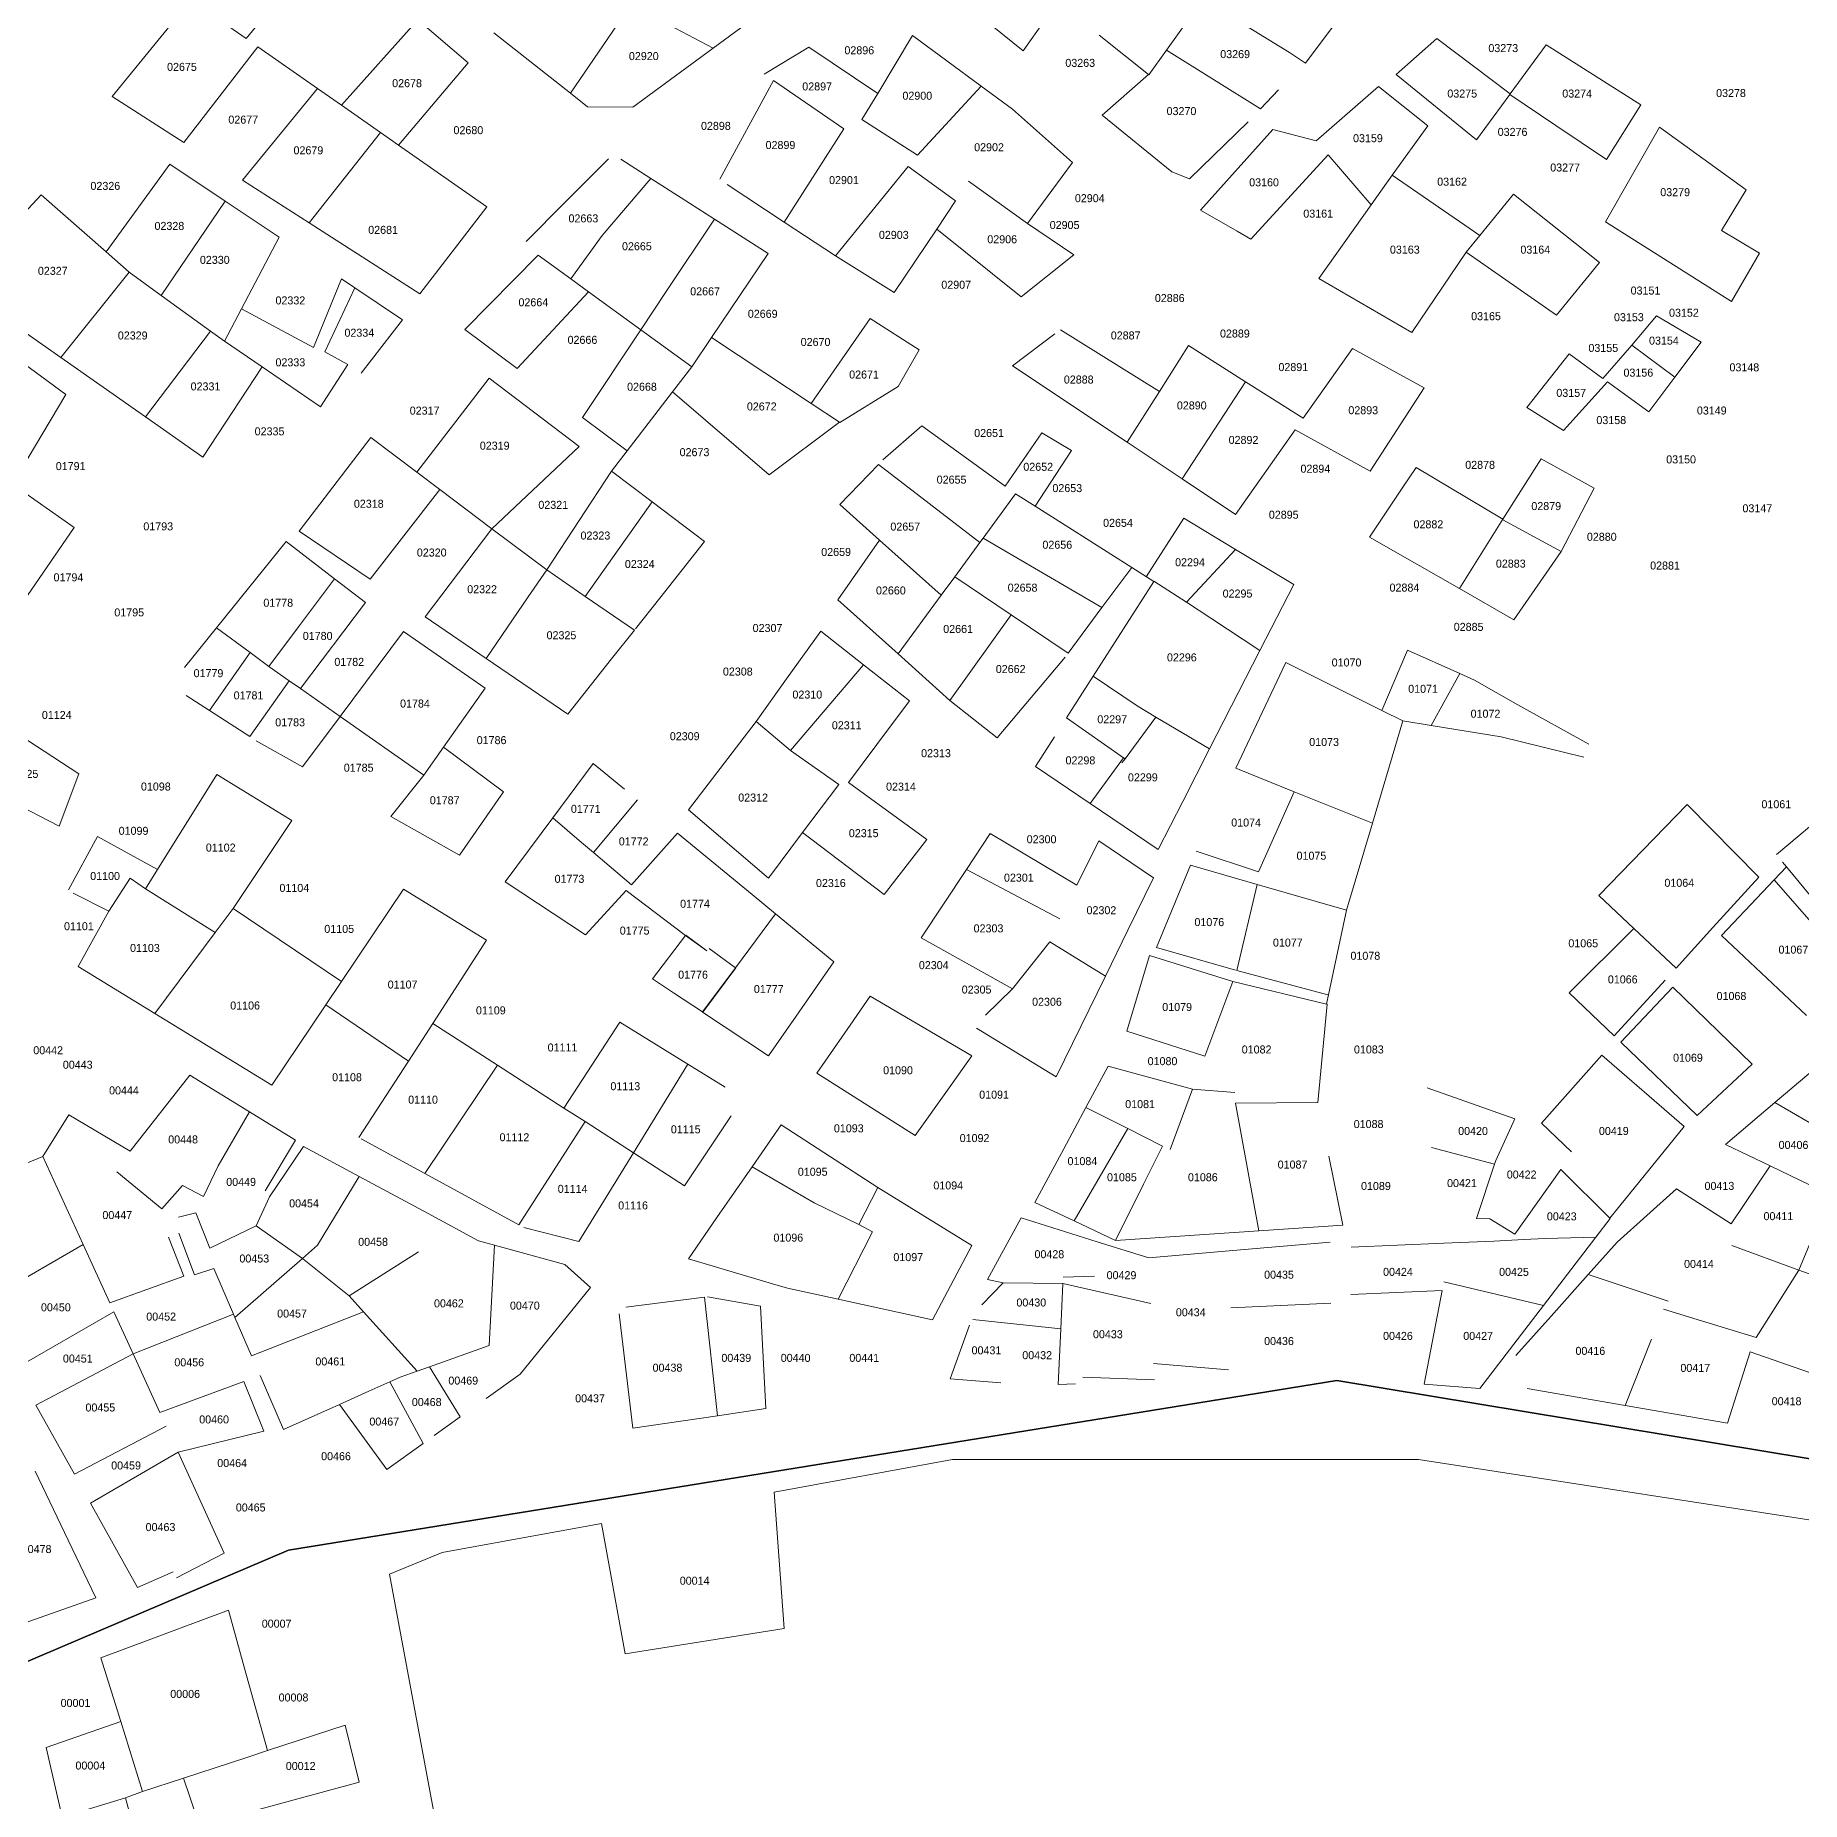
# Model space of a CAD drawing. Header units: metres. Extents: x 245232 to 248406, y 1633796 to 1637634.
# Drawn here: x 246231.2 to 246562.3, y 1634875.1 to 1635206.1 of the extents above; entities that cross this region are included whole.
import ezdxf
from ezdxf.enums import TextEntityAlignment as Align

# ---------------------------------------------------------------- set-up
doc = ezdxf.new("R2010")
doc.units = ezdxf.units.M
doc.header["$MEASUREMENT"] = 0
doc.layers.add('historique_numero_parcelle', color=7, linetype='Continuous')
doc.layers.add('limites_sections', color=7, linetype='Continuous')
doc.layers.add('LIMITES_PARCELLES', color=7, linetype='Continuous', lineweight=0, true_color=0xffffff)
doc.styles.add('Style-FANCY', font='FANCY.shx')

msp = doc.modelspace()

# ---------------------------------------------------------------- linework, layer by layer
at = {"layer": 'limites_parcelles'}
for p, q in [((246270.744, 1635205.516), (246279.927, 1635216.727)), ((246416.356, 1635203.204), (246398.362, 1635217.835)), ((246481, 1635216.62), (246469.33, 1635200.935)), ((246245.625, 1635194.659), (246260.377, 1635212.763)), ((246260.377, 1635212.763), (246270.744, 1635205.516)), ((246371.816, 1635213.714), (246358.272, 1635203.737)), ((246443.236, 1635203.371), (246450.032, 1635212.92)), ((246331.519, 1635195.26), (246342.875, 1635211.867)), ((246358.272, 1635203.737), (246342.875, 1635211.867)), ((246288.598, 1635193.035), (246302.897, 1635209.028)), ((246302.897, 1635209.028), (246312.372, 1635200.941)), ((246331.519, 1635195.26), (246317.176, 1635206.613)), ((246389.116, 1635195.226), (246395.667, 1635206.065)), ((246395.667, 1635206.065), (246408.534, 1635196.592)), ((246420.46, 1635208.996), (246416.356, 1635203.204)), ((246439.856, 1635198.792), (246430.633, 1635206.182)), ((246466.307, 1635202.913), (246457.755, 1635208.172)), ((246272.921, 1635203.994), (246259.082, 1635186.033)), ((246284.13, 1635196.159), (246272.921, 1635203.994)), ((246358.272, 1635203.737), (246343.211, 1635192.643)), ((246367.843, 1635198.838), (246376.209, 1635203.891)), ((246376.209, 1635203.891), (246389.116, 1635195.226)), ((246439.933, 1635198.73), (246443.236, 1635203.371)), ((246460.847, 1635192.342), (246443.236, 1635203.371)), ((246469.33, 1635200.935), (246466.307, 1635202.913)), ((246486.31, 1635198.785), (246493.93, 1635205.519)), ((246493.93, 1635205.519), (246507.682, 1635195.169)), ((246507.682, 1635195.169), (246514.405, 1635204.317)), ((246514.405, 1635204.317), (246532.139, 1635193.078)), ((246312.372, 1635200.941), (246299.307, 1635185.549)), ((246270.064, 1635178.993), (246284.13, 1635196.159)), ((246284.13, 1635196.159), (246288.598, 1635193.035)), ((246359.548, 1635179.177), (246369.614, 1635197.629)), ((246369.614, 1635197.629), (246382.797, 1635188.63)), ((246396.586, 1635183.688), (246408.534, 1635196.592)), ((246408.534, 1635196.592), (246414.396, 1635192.276)), ((246431.186, 1635191.144), (246439.856, 1635198.792)), ((246439.856, 1635198.792), (246439.933, 1635198.73)), ((246471.313, 1635186.331), (246482.976, 1635196.563)), ((246482.976, 1635196.563), (246492.247, 1635189.175)), ((246501.334, 1635186.532), (246486.31, 1635198.785)), ((246259.082, 1635186.033), (246245.625, 1635194.659)), ((246288.598, 1635193.035), (246295.917, 1635187.919)), ((246334.742, 1635192.709), (246331.519, 1635195.26)), ((246343.211, 1635192.643), (246334.742, 1635192.709)), ((246389.116, 1635195.226), (246386.159, 1635190.334)), ((246464.244, 1635195.928), (246460.847, 1635192.342)), ((246507.605, 1635195.065), (246501.334, 1635186.532)), ((246516.234, 1635189.251), (246507.605, 1635195.065)), ((246532.139, 1635193.078), (246525.734, 1635182.85)), ((246386.159, 1635190.334), (246396.586, 1635183.688)), ((246414.396, 1635192.276), (246425.622, 1635182.289)), ((246444.241, 1635180.529), (246431.186, 1635191.144)), ((246458.529, 1635189.895), (246447.575, 1635179.259)), ((246282.579, 1635170.971), (246295.917, 1635187.919)), ((246295.917, 1635187.919), (246299.307, 1635185.549)), ((246382.797, 1635188.63), (246371.584, 1635171.135)), ((246449.616, 1635173.376), (246463.189, 1635188.457)), ((246463.189, 1635188.457), (246471.313, 1635186.331)), ((246492.247, 1635189.175), (246485.548, 1635179.892)), ((246525.734, 1635182.85), (246516.234, 1635189.251)), ((246525.521, 1635171.163), (246535.681, 1635188.943)), ((246535.681, 1635188.943), (246551.874, 1635177.195)), ((246299.307, 1635185.549), (246315.857, 1635173.98)), ((246330.471, 1635174.767), (246338.652, 1635182.991)), ((246340.954, 1635182.912), (246346.592, 1635179.313)), ((246473.569, 1635183.714), (246459.087, 1635167.899)), ((246481.626, 1635174.366), (246473.569, 1635183.714)), ((246244.489, 1635165.565), (246256.446, 1635181.978)), ((246256.446, 1635181.978), (246266.827, 1635175.042)), ((246394.823, 1635181.523), (246381.217, 1635164.813)), ((246403.729, 1635175.089), (246394.823, 1635181.523)), ((246425.622, 1635182.289), (246421.787, 1635177.068)), ((246447.575, 1635179.259), (246444.241, 1635180.529)), ((246481.626, 1635174.366), (246485.548, 1635179.892)), ((246485.548, 1635179.892), (246501.954, 1635168.613)), ((246216.653, 1635159.337), (246232.326, 1635176.246)), ((246232.326, 1635176.246), (246244.489, 1635165.565)), ((246282.579, 1635170.971), (246270.064, 1635178.993)), ((246346.592, 1635179.313), (246337.487, 1635168.62)), ((246346.592, 1635179.313), (246352.259, 1635175.695)), ((246371.584, 1635171.135), (246360.897, 1635178.148)), ((246417.223, 1635170.856), (246406.111, 1635178.794)), ((246421.787, 1635177.068), (246417.223, 1635170.856)), ((246501.954, 1635168.613), (246508.295, 1635176.385)), ((246508.295, 1635176.385), (246524.41, 1635163.543)), ((246551.874, 1635177.195), (246547.27, 1635169.575)), ((246266.827, 1635175.042), (246254.844, 1635157.388)), ((246266.827, 1635175.042), (246276.956, 1635168.275)), ((246315.857, 1635173.98), (246303.33, 1635157.67)), ((246323.253, 1635167.513), (246330.471, 1635174.767)), ((246352.259, 1635175.695), (246358.521, 1635171.699)), ((246400.173, 1635169.789), (246403.729, 1635175.089)), ((246456.465, 1635169.416), (246449.616, 1635173.376)), ((246471.81, 1635160.535), (246481.626, 1635174.366)), ((246303.33, 1635157.67), (246282.579, 1635170.971)), ((246358.521, 1635171.699), (246349.497, 1635158.098)), ((246358.521, 1635171.699), (246368.615, 1635165.256)), ((246381.217, 1635164.813), (246371.584, 1635171.135)), ((246400.173, 1635169.789), (246392.224, 1635157.942)), ((246416.03, 1635157.145), (246400.173, 1635169.789)), ((246417.223, 1635170.856), (246425.878, 1635165.003)), ((246549.175, 1635156.24), (246525.521, 1635171.163)), ((246547.27, 1635169.575), (246554.414, 1635165.289)), ((246276.956, 1635168.275), (246269.891, 1635154.868)), ((246337.487, 1635168.62), (246331.594, 1635160.459)), ((246459.087, 1635167.899), (246456.465, 1635169.416)), ((246501.954, 1635168.613), (246499.412, 1635165.498)), ((246244.489, 1635165.565), (246248.829, 1635161.754)), ((246311.744, 1635151.003), (246325.476, 1635164.893)), ((246325.476, 1635164.893), (246331.594, 1635160.459)), ((246368.615, 1635165.256), (246357.963, 1635149.497)), ((246392.224, 1635157.942), (246381.217, 1635164.813)), ((246425.878, 1635165.003), (246416.03, 1635157.145)), ((246499.412, 1635165.498), (246489.233, 1635150.451)), ((246516.33, 1635153.667), (246499.412, 1635165.498)), ((246524.41, 1635163.543), (246516.33, 1635153.667)), ((246554.414, 1635165.289), (246549.175, 1635156.24)), ((246248.829, 1635161.754), (246236.024, 1635145.748)), ((246254.844, 1635157.388), (246248.829, 1635161.754)), ((246283.357, 1635147.599), (246288.615, 1635160.486)), ((246288.615, 1635160.486), (246291.102, 1635158.824)), ((246334.914, 1635158.053), (246331.594, 1635160.459)), ((246489.233, 1635150.451), (246471.81, 1635160.535)), ((246236.024, 1635145.748), (246216.653, 1635159.337)), ((246264.051, 1635150.704), (246254.844, 1635157.388)), ((246291.102, 1635158.824), (246285.475, 1635146.812)), ((246291.102, 1635158.824), (246300.076, 1635152.828)), ((246334.914, 1635158.053), (246321.534, 1635143.673)), ((246344.741, 1635150.93), (246334.914, 1635158.053)), ((246349.497, 1635158.098), (246344.741, 1635150.93)), ((246266.688, 1635148.79), (246269.891, 1635154.868)), ((246269.891, 1635154.868), (246283.357, 1635147.599)), ((246376.65, 1635137.119), (246387.739, 1635153.049)), ((246387.739, 1635153.049), (246396.914, 1635147.193)), ((246530.454, 1635148.058), (246535.079, 1635153.532)), ((246535.079, 1635153.532), (246543.451, 1635148.615)), ((246264.051, 1635150.704), (246251.899, 1635134.61)), ((246266.688, 1635148.79), (246264.051, 1635150.704)), ((246300.076, 1635152.828), (246292.297, 1635142.827)), ((246321.534, 1635143.673), (246311.744, 1635151.003)), ((246333.822, 1635134.474), (246344.741, 1635150.93)), ((246344.741, 1635150.93), (246354.266, 1635144.027)), ((246414.396, 1635144.175), (246422.333, 1635150.208)), ((246423.377, 1635150.941), (246441.933, 1635139.376)), ((246224.653, 1635147.878), (246236.962, 1635138.841)), ((246273.749, 1635143.983), (246266.688, 1635148.79)), ((246285.475, 1635146.812), (246289.837, 1635144.415)), ((246357.963, 1635149.497), (246354.266, 1635144.027)), ((246357.963, 1635149.497), (246367.962, 1635142.874)), ((246396.914, 1635147.193), (246392.945, 1635140.287)), ((246441.933, 1635139.376), (246447.382, 1635147.964)), ((246447.382, 1635147.964), (246458.081, 1635141.191)), ((246468.882, 1635134.352), (246478.141, 1635147.456)), ((246478.141, 1635147.456), (246491.549, 1635140.048)), ((246510.778, 1635136.39), (246518.724, 1635146.452)), ((246518.724, 1635146.452), (246525.059, 1635141.819)), ((246525.059, 1635141.819), (246530.454, 1635148.058)), ((246538.545, 1635142.08), (246530.454, 1635148.058)), ((246543.451, 1635148.615), (246538.545, 1635142.08)), ((246251.899, 1635134.61), (246236.024, 1635145.748)), ((246273.749, 1635143.983), (246262.616, 1635127.092)), ((246284.703, 1635136.527), (246273.749, 1635143.983)), ((246289.837, 1635144.415), (246284.703, 1635136.527)), ((246354.266, 1635144.027), (246350.638, 1635139.297)), ((246435.888, 1635129.847), (246414.396, 1635144.175)), ((246302.711, 1635124.274), (246316.281, 1635141.887)), ((246316.281, 1635141.887), (246333.178, 1635129.064)), ((246367.962, 1635142.874), (246376.65, 1635137.119)), ((246392.945, 1635140.287), (246382.005, 1635133.572)), ((246446.187, 1635122.981), (246458.081, 1635141.191)), ((246458.081, 1635141.191), (246468.882, 1635134.352)), ((246491.549, 1635140.048), (246481.401, 1635124.413)), ((246525.913, 1635141.194), (246517.673, 1635132.063)), ((246533.638, 1635135.543), (246525.913, 1635141.194)), ((246538.545, 1635142.08), (246533.638, 1635135.543)), ((246538.545, 1635142.08), (246538.545, 1635142.08)), ((246236.962, 1635138.841), (246226.958, 1635122.013)), ((246350.638, 1635139.297), (246342.155, 1635128.236)), ((246368.804, 1635123.765), (246350.638, 1635139.297)), ((246376.65, 1635137.119), (246381.95, 1635133.609)), ((246441.933, 1635139.376), (246435.888, 1635129.847)), ((246517.673, 1635132.063), (246510.778, 1635136.39)), ((246262.616, 1635127.092), (246251.899, 1635134.61)), ((246342.155, 1635128.236), (246333.822, 1635134.474)), ((246381.95, 1635133.609), (246368.804, 1635123.765)), ((246382.005, 1635133.572), (246381.95, 1635133.609)), ((246280.708, 1635113.22), (246294.098, 1635130.756)), ((246294.098, 1635130.756), (246302.711, 1635124.274)), ((246390.107, 1635126.554), (246397.41, 1635132.962)), ((246397.41, 1635132.962), (246413.024, 1635121.607)), ((246413.024, 1635121.607), (246419.878, 1635131.649)), ((246419.878, 1635131.649), (246425.431, 1635128.306)), ((246446.187, 1635122.981), (246435.888, 1635129.847)), ((246467.367, 1635132.209), (246456.152, 1635116.338)), ((246481.401, 1635124.413), (246467.367, 1635132.209)), ((246333.178, 1635129.064), (246316.819, 1635113.656)), ((246342.155, 1635128.236), (246339.254, 1635124.454)), ((246425.431, 1635128.306), (246418.605, 1635117.885)), ((246506.317, 1635115.424), (246513.452, 1635126.757)), ((246513.452, 1635126.757), (246523.378, 1635121.286)), ((246302.711, 1635124.274), (246307.031, 1635121.022)), ((246327.088, 1635105.927), (246339.23, 1635124.472)), ((246339.23, 1635124.472), (246339.254, 1635124.454)), ((246339.254, 1635124.454), (246346.872, 1635118.672)), ((246382.017, 1635118.175), (246389.259, 1635125.675)), ((246389.259, 1635125.675), (246408.272, 1635111.064)), ((246487.538, 1635121.44), (246490.022, 1635125.15)), ((246490.022, 1635125.15), (246506.316, 1635115.424)), ((246226.958, 1635122.013), (246238.504, 1635113.901)), ((246307.031, 1635121.022), (246293.97, 1635104.184)), ((246316.819, 1635113.656), (246307.031, 1635121.022)), ((246408.883, 1635111.896), (246414.974, 1635120.188)), ((246414.974, 1635120.188), (246418.605, 1635117.885)), ((246456.152, 1635116.338), (246446.187, 1635122.981)), ((246481.274, 1635112.087), (246487.538, 1635121.44)), ((246523.378, 1635121.286), (246517.234, 1635109.403)), ((246346.872, 1635118.672), (246338.638, 1635107.112)), ((246346.872, 1635118.672), (246356.67, 1635111.236)), ((246389.473, 1635111.517), (246382.017, 1635118.175)), ((246418.605, 1635117.885), (246424.947, 1635113.862)), ((246238.504, 1635113.901), (246229.759, 1635101.17)), ((246293.97, 1635104.184), (246280.708, 1635113.22)), ((246304.299, 1635097.146), (246316.819, 1635113.656)), ((246316.819, 1635113.656), (246327.088, 1635105.927)), ((246424.947, 1635113.862), (246436.733, 1635106.385)), ((246439.44, 1635104.668), (246446.527, 1635115.605)), ((246446.527, 1635115.605), (246456.193, 1635109.785)), ((246498.136, 1635102.431), (246506.316, 1635115.424)), ((246517.234, 1635109.403), (246506.27, 1635115.349)), ((246506.316, 1635115.424), (246506.317, 1635115.424)), ((246271.176, 1635102.485), (246278.248, 1635111.236)), ((246278.248, 1635111.236), (246287.325, 1635104.288)), ((246356.67, 1635111.236), (246348.295, 1635100.651)), ((246381.671, 1635100.315), (246389.473, 1635111.517)), ((246389.473, 1635111.517), (246401.026, 1635101.2)), ((246408.272, 1635111.064), (246403.561, 1635104.651)), ((246408.883, 1635111.896), (246408.272, 1635111.064)), ((246431.146, 1635098.864), (246408.883, 1635111.896)), ((246498.136, 1635102.431), (246481.274, 1635112.087)), ((246338.638, 1635107.112), (246334.273, 1635100.985)), ((246456.193, 1635109.785), (246446.991, 1635099.863)), ((246456.193, 1635109.785), (246467.101, 1635103.218)), ((246517.234, 1635109.403), (246508.369, 1635096.571)), ((246287.325, 1635104.288), (246280.564, 1635095.29)), ((246287.325, 1635104.288), (246293.149, 1635099.831)), ((246323.619, 1635100.873), (246327.088, 1635105.927)), ((246327.088, 1635105.927), (246334.273, 1635100.985)), ((246403.561, 1635104.651), (246401.026, 1635101.2)), ((246414.139, 1635097.523), (246403.561, 1635104.651)), ((246429.508, 1635086.02), (246440.854, 1635103.77)), ((246436.733, 1635106.385), (246431.146, 1635098.864)), ((246436.733, 1635106.385), (246440.854, 1635103.77)), ((246440.854, 1635103.77), (246440.907, 1635103.853)), ((246440.907, 1635103.853), (246446.991, 1635099.863)), ((246265.214, 1635095.107), (246271.176, 1635102.485)), ((246315.72, 1635089.364), (246323.619, 1635100.873)), ((246334.273, 1635100.985), (246343.524, 1635094.622)), ((246348.295, 1635100.651), (246343.732, 1635094.884)), ((246392.939, 1635090.192), (246381.671, 1635100.315)), ((246401.026, 1635101.2), (246392.939, 1635090.192)), ((246467.101, 1635103.218), (246460.768, 1635090.828)), ((246508.369, 1635096.571), (246498.136, 1635102.431)), ((246293.149, 1635099.831), (246280.937, 1635083.685)), ((246315.72, 1635089.364), (246304.299, 1635097.146)), ((246402.648, 1635081.469), (246414.139, 1635097.523)), ((246414.139, 1635097.523), (246414.139, 1635097.523)), ((246424.809, 1635090.333), (246414.139, 1635097.523)), ((246431.146, 1635098.864), (246424.809, 1635090.333)), ((246451.563, 1635096.865), (246446.991, 1635099.863)), ((246460.768, 1635090.828), (246451.563, 1635096.865)), ((246259.198, 1635087.661), (246265.214, 1635095.107)), ((246271.498, 1635090.441), (246265.214, 1635095.107)), ((246280.564, 1635095.29), (246274.979, 1635087.856)), ((246288.379, 1635078.476), (246300.235, 1635094.408)), ((246300.235, 1635094.408), (246315.522, 1635083.793)), ((246343.524, 1635094.622), (246339.257, 1635089.263)), ((246372.03, 1635085.493), (246378.433, 1635094.447)), ((246378.433, 1635094.447), (246386.449, 1635088.176)), ((246263.905, 1635079.576), (246271.498, 1635090.441)), ((246274.979, 1635087.856), (246271.498, 1635090.441)), ((246402.648, 1635081.469), (246392.939, 1635090.192)), ((246460.768, 1635090.828), (246451.34, 1635072.386)), ((246483.636, 1635079.606), (246488.435, 1635090.902)), ((246488.435, 1635090.902), (246498.225, 1635086.505)), ((246274.979, 1635087.856), (246278.838, 1635085.154)), ((246331.032, 1635078.93), (246315.72, 1635089.364)), ((246339.257, 1635089.263), (246331.032, 1635078.93)), ((246372.769, 1635072.1), (246386.449, 1635088.176)), ((246386.449, 1635088.176), (246395.099, 1635081.409)), ((246424.238, 1635089.565), (246411.538, 1635074.484)), ((246456.229, 1635068.767), (246465.648, 1635088.569)), ((246465.648, 1635088.569), (246483.636, 1635079.606)), ((246271.426, 1635074.699), (246278.838, 1635085.154)), ((246278.838, 1635085.154), (246280.937, 1635083.685)), ((246280.937, 1635083.685), (246288.379, 1635078.476)), ((246315.522, 1635083.793), (246307.751, 1635072.713)), ((246366.313, 1635077.498), (246372.03, 1635085.493)), ((246424.501, 1635078.188), (246429.508, 1635086.02)), ((246429.508, 1635086.02), (246437.752, 1635080.441)), ((246492.879, 1635076.78), (246498.225, 1635086.505)), ((246498.225, 1635086.505), (246500.974, 1635085.271)), ((246500.974, 1635085.271), (246509.071, 1635080.667)), ((246263.905, 1635079.576), (246259.515, 1635082.423)), ((246395.099, 1635081.409), (246388.97, 1635073.221)), ((246411.538, 1635074.484), (246402.648, 1635081.469)), ((246437.752, 1635080.441), (246441.264, 1635078.359)), ((246509.071, 1635080.667), (246522.406, 1635073.285)), ((246224.947, 1635077.172), (246239.359, 1635067.742)), ((246263.905, 1635079.576), (246271.426, 1635074.699)), ((246288.379, 1635078.476), (246281.338, 1635069.015)), ((246304.083, 1635067.483), (246288.379, 1635078.476)), ((246353.673, 1635060.976), (246366.313, 1635077.498)), ((246366.313, 1635077.498), (246372.769, 1635072.1)), ((246435.212, 1635070.726), (246424.501, 1635078.188)), ((246435.478, 1635070.541), (246441.264, 1635078.359)), ((246441.264, 1635078.359), (246451.34, 1635072.386)), ((246487.56, 1635077.651), (246481.861, 1635058.498)), ((246483.636, 1635079.606), (246487.56, 1635077.651)), ((246492.879, 1635076.78), (246487.56, 1635077.651)), ((246505.975, 1635074.635), (246492.879, 1635076.78)), ((246281.338, 1635069.015), (246272.612, 1635073.929)), ((246418.682, 1635069.086), (246422.228, 1635074.633)), ((246521.453, 1635070.825), (246505.975, 1635074.635)), ((246307.751, 1635072.713), (246304.083, 1635067.483)), ((246307.751, 1635072.713), (246318.966, 1635064.321)), ((246381.838, 1635065.704), (246372.769, 1635072.1)), ((246388.97, 1635073.221), (246383.647, 1635066.11)), ((246428.958, 1635062.141), (246435.212, 1635070.726)), ((246434.894, 1635069.752), (246435.478, 1635070.541)), ((246435.478, 1635070.541), (246435.212, 1635070.726)), ((246435.478, 1635070.541), (246435.478, 1635070.541)), ((246451.34, 1635072.386), (246446.307, 1635062.539)), ((246239.359, 1635067.742), (246235.677, 1635057.936)), ((246254.158, 1635049.803), (246265.284, 1635067.588)), ((246265.284, 1635067.588), (246279.294, 1635058.974)), ((246297.876, 1635059.701), (246304.083, 1635067.483)), ((246328.207, 1635059.466), (246335.795, 1635069.643)), ((246335.795, 1635069.643), (246341.647, 1635064.821)), ((246428.958, 1635062.141), (246418.682, 1635069.086)), ((246467.19, 1635064.376), (246456.229, 1635068.767)), ((246318.966, 1635064.321), (246310.713, 1635052.471)), ((246375.057, 1635056.697), (246381.838, 1635065.704)), ((246383.647, 1635066.11), (246398.31, 1635055.393)), ((246460.465, 1635049.361), (246467.19, 1635064.376)), ((246481.861, 1635058.498), (246467.19, 1635064.376)), ((246235.677, 1635057.936), (246226.747, 1635062.56)), ((246344.079, 1635062.817), (246335.855, 1635052.967)), ((246368.632, 1635048.161), (246353.673, 1635060.976)), ((246441.701, 1635053.529), (246428.958, 1635062.141)), ((246446.307, 1635062.539), (246441.701, 1635053.529)), ((246524.302, 1635044.901), (246540.835, 1635061.989)), ((246540.835, 1635061.989), (246554.276, 1635048.337)), ((246557.554, 1635052.612), (246568.034, 1635061.354)), ((246279.294, 1635058.974), (246268.298, 1635042.48)), ((246310.713, 1635052.471), (246297.876, 1635059.701)), ((246319.285, 1635047.497), (246328.207, 1635059.466)), ((246328.207, 1635059.466), (246333.628, 1635054.859)), ((246481.861, 1635058.498), (246477.003, 1635042.17)), ((246237.449, 1635045.989), (246242.862, 1635055.995)), ((246242.862, 1635055.995), (246254.158, 1635049.803)), ((246333.628, 1635054.859), (246335.855, 1635052.967)), ((246342.95, 1635046.938), (246351.593, 1635056.626)), ((246351.593, 1635056.626), (246365.582, 1635045.1)), ((246375.057, 1635056.697), (246368.632, 1635048.161)), ((246390.349, 1635045.096), (246375.057, 1635056.697)), ((246398.31, 1635055.393), (246390.349, 1635045.096)), ((246405.755, 1635049.791), (246410.218, 1635056.509)), ((246410.218, 1635056.509), (246426.422, 1635046.841)), ((246426.422, 1635046.841), (246430.547, 1635055.14)), ((246430.547, 1635055.14), (246440.808, 1635048.212)), ((246335.855, 1635052.967), (246342.95, 1635046.938)), ((246441.364, 1635035.185), (246447.74, 1635050.584)), ((246447.74, 1635050.584), (246460.245, 1635046.989)), ((246448.825, 1635053.203), (246460.465, 1635049.361)), ((246557.138, 1635047.864), (246559.447, 1635050.313)), ((246559.447, 1635050.313), (246558.721, 1635051.194)), ((246566.27, 1635042.04), (246559.447, 1635050.313)), ((246245.014, 1635041.951), (246248.983, 1635048.169)), ((246248.983, 1635048.169), (246251.894, 1635046.184)), ((246251.894, 1635046.184), (246254.158, 1635049.803)), ((246334.382, 1635037.521), (246319.285, 1635047.497)), ((246397.238, 1635036.971), (246405.755, 1635049.791)), ((246405.755, 1635049.791), (246423.28, 1635040.521)), ((246440.808, 1635048.212), (246436.003, 1635038.393)), ((246460.245, 1635046.989), (246456.415, 1635030.844)), ((246460.245, 1635046.989), (246477.003, 1635042.17)), ((246554.276, 1635048.337), (246545.677, 1635038.902)), ((246547.272, 1635037.402), (246557.138, 1635047.864)), ((246557.138, 1635047.864), (246572.307, 1635030.496)), ((246245.014, 1635041.951), (246238.322, 1635045.354)), ((246251.894, 1635046.184), (246264.945, 1635037.98)), ((246288.62, 1635028.799), (246300.262, 1635046.079)), ((246300.262, 1635046.079), (246315.792, 1635036.529)), ((246341.949, 1635045.838), (246334.382, 1635037.521)), ((246353.115, 1635037.448), (246341.949, 1635045.838)), ((246365.582, 1635045.1), (246369.984, 1635041.474)), ((246530.856, 1635038.753), (246524.302, 1635044.901)), ((246239.265, 1635031.621), (246245.014, 1635041.951)), ((246264.945, 1635037.98), (246268.298, 1635042.48)), ((246268.298, 1635042.48), (246288.62, 1635028.799)), ((246369.984, 1635041.474), (246362.476, 1635031.393)), ((246369.984, 1635041.474), (246380.88, 1635032.496)), ((246477.003, 1635042.17), (246473.225, 1635024.567)), ((246264.945, 1635037.98), (246253.646, 1635022.812)), ((246346.911, 1635029.286), (246353.115, 1635037.448)), ((246353.115, 1635037.448), (246353.139, 1635037.479)), ((246357.081, 1635034.518), (246353.115, 1635037.448)), ((246353.139, 1635037.479), (246357.081, 1635034.518)), ((246436.003, 1635038.393), (246431.8, 1635029.804)), ((246518.736, 1635026.671), (246530.856, 1635038.753)), ((246538.772, 1635031.326), (246530.856, 1635038.753)), ((246545.677, 1635038.902), (246538.772, 1635031.326)), ((246563.222, 1635022.405), (246547.272, 1635037.402)), ((246315.792, 1635036.529), (246305.709, 1635020.934)), ((246362.453, 1635031.362), (246357.505, 1635034.96)), ((246357.505, 1635034.96), (246362.476, 1635031.393)), ((246414.362, 1635027.419), (246397.238, 1635036.971)), ((246421.408, 1635036.226), (246414.362, 1635027.419)), ((246431.8, 1635029.804), (246421.408, 1635036.226)), ((246456.207, 1635030.899), (246441.364, 1635035.185)), ((246253.646, 1635022.812), (246239.265, 1635031.621)), ((246356.292, 1635023.088), (246362.453, 1635031.362)), ((246362.519, 1635031.362), (246356.336, 1635023.059)), ((246362.476, 1635031.393), (246362.453, 1635031.362)), ((246362.476, 1635031.393), (246362.519, 1635031.362)), ((246380.88, 1635032.496), (246373.81, 1635022.304)), ((246435.807, 1635019.478), (246440.094, 1635033.686)), ((246440.094, 1635033.686), (246455.659, 1635028.817)), ((246456.415, 1635030.844), (246473.511, 1635026.295)), ((246285.671, 1635024.422), (246288.62, 1635028.799)), ((246350.854, 1635026.681), (246346.911, 1635029.286)), ((246409.296, 1635022.494), (246414.362, 1635027.419)), ((246431.8, 1635029.804), (246422.552, 1635010.906)), ((246455.659, 1635028.817), (246450.437, 1635014.827)), ((246455.659, 1635028.817), (246455.661, 1635028.823)), ((246455.661, 1635028.823), (246473.225, 1635024.567)), ((246536.719, 1635029.072), (246527.168, 1635018.593)), ((246528.411, 1635017.403), (246538.131, 1635027.71)), ((246538.131, 1635027.71), (246553.019, 1635013.317)), ((246285.671, 1635024.422), (246275.549, 1635009.397)), ((246301.157, 1635013.892), (246285.671, 1635024.422)), ((246356.292, 1635023.088), (246350.854, 1635026.681)), ((246383.941, 1635020.625), (246387.706, 1635026.066)), ((246387.706, 1635026.066), (246406.752, 1635014.873)), ((246473.345, 1635024.538), (246471.61, 1635006.146)), ((246473.225, 1635024.567), (246473.345, 1635024.538)), ((246527.168, 1635018.593), (246518.736, 1635026.671)), ((246275.549, 1635009.397), (246253.646, 1635022.812)), ((246301.157, 1635013.892), (246305.709, 1635020.934)), ((246305.709, 1635020.934), (246317.835, 1635013.122)), ((246330.32, 1635005.079), (246340.802, 1635021.15)), ((246340.802, 1635021.15), (246353.533, 1635013.321)), ((246356.27, 1635023.059), (246356.292, 1635023.088)), ((246368.656, 1635014.874), (246356.27, 1635023.059)), ((246356.336, 1635023.059), (246356.292, 1635023.088)), ((246373.81, 1635022.304), (246368.656, 1635014.874)), ((246377.719, 1635011.633), (246383.941, 1635020.625)), ((246557.259, 1635006.112), (246576.69, 1635022.603)), ((246422.552, 1635010.906), (246407.629, 1635020.034)), ((246450.437, 1635014.827), (246435.807, 1635019.478)), ((246542.74, 1635003.675), (246528.411, 1635017.403)), ((246291.891, 1634999.561), (246301.157, 1635013.892)), ((246406.752, 1635014.873), (246402.485, 1635008.874)), ((246513.524, 1635002.274), (246524.832, 1635014.983)), ((246524.832, 1635014.983), (246540.284, 1635001.648)), ((246248.998, 1634997.005), (246260.185, 1635011.271)), ((246260.185, 1635011.271), (246271.404, 1635004.354)), ((246317.835, 1635013.122), (246304.223, 1634992.826)), ((246317.835, 1635013.122), (246330.32, 1635005.079)), ((246343.358, 1634996.679), (246353.533, 1635013.321)), ((246353.533, 1635013.321), (246360.56, 1635009.001)), ((246396.13, 1634999.942), (246377.719, 1635011.633)), ((246428.127, 1635005.179), (246432.3, 1635012.948)), ((246432.3, 1635012.948), (246448.112, 1635008.597)), ((246553.019, 1635013.317), (246542.74, 1635003.675)), ((246402.485, 1635008.874), (246396.13, 1634999.942)), ((246443.909, 1634997.335), (246448.112, 1635008.597)), ((246448.112, 1635008.597), (246456.053, 1635007.972)), ((246492.129, 1635008.844), (246508.556, 1635003.062)), ((246271.404, 1635004.354), (246265.508, 1634994.226)), ((246271.404, 1635004.354), (246280.017, 1634999.045)), ((246334.269, 1635002.535), (246330.32, 1635005.079)), ((246423.981, 1634997.46), (246428.127, 1635005.179)), ((246436.001, 1635001.224), (246428.127, 1635005.179)), ((246471.61, 1635006.146), (246456.212, 1635005.987)), ((246456.212, 1635005.987), (246460.586, 1634982.074)), ((246548.01, 1634998.261), (246557.259, 1635006.112)), ((246557.259, 1635006.112), (246572.918, 1634997.05)), ((246232.646, 1634995.999), (246237.506, 1635003.832)), ((246237.506, 1635003.832), (246248.998, 1634997.005)), ((246321.88, 1634983.216), (246334.269, 1635002.535)), ((246343.358, 1634996.679), (246334.269, 1635002.535)), ((246361.671, 1635003.603), (246352.94, 1634990.506)), ((246365.573, 1634994.08), (246370.999, 1635001.921)), ((246370.999, 1635001.921), (246389.174, 1634990.165)), ((246436.001, 1635001.224), (246425.921, 1634983.934)), ((246442.48, 1634997.97), (246436.001, 1635001.224)), ((246508.556, 1635003.062), (246504.974, 1634995.272)), ((246519.13, 1634996.886), (246513.524, 1635002.274)), ((246540.284, 1635001.648), (246526.333, 1634984.43)), ((246280.017, 1634999.045), (246274.338, 1634989.547)), ((246275.148, 1634988.461), (246281.498, 1634997.881)), ((246281.498, 1634997.881), (246291.909, 1634992.272)), ((246304.223, 1634992.826), (246292.297, 1634999.317)), ((246418.583, 1634987.41), (246423.981, 1634997.46)), ((246438.917, 1634990.815), (246442.48, 1634997.97)), ((246504.745, 1634994.579), (246492.913, 1634997.676)), ((246556.404, 1634994.238), (246548.01, 1634998.261)), ((246215.882, 1634989.202), (246232.646, 1634995.999)), ((246232.646, 1634995.999), (246240.184, 1634979.514)), ((246265.508, 1634994.226), (246262.772, 1634988.498)), ((246343.358, 1634996.679), (246333.092, 1634980.061)), ((246352.94, 1634990.506), (246343.358, 1634996.679)), ((246358.993, 1634984.57), (246365.573, 1634994.08)), ((246365.573, 1634994.08), (246377.215, 1634987.308)), ((246473.678, 1634996.061), (246476.33, 1634983.131)), ((246501.373, 1634984.396), (246504.745, 1634994.579)), ((246504.974, 1634995.272), (246504.745, 1634994.579)), ((246549.09, 1634983.365), (246556.404, 1634994.238)), ((246567.663, 1634988.842), (246556.404, 1634994.238)), ((246556.404, 1634994.238), (246556.404, 1634994.238)), ((246254.951, 1634986.21), (246246.537, 1634993.115)), ((246284.134, 1634979.41), (246291.909, 1634992.272)), ((246291.909, 1634992.272), (246304.843, 1634985.304)), ((246304.223, 1634992.826), (246321.88, 1634983.216)), ((246433.664, 1634980.267), (246438.917, 1634990.815)), ((246517.145, 1634993.552), (246508.52, 1634981.458)), ((246526.333, 1634984.43), (246517.145, 1634993.552)), ((246258.84, 1634990.575), (246254.951, 1634986.21)), ((246262.772, 1634988.498), (246258.84, 1634990.575)), ((246272.625, 1634982.982), (246275.148, 1634988.461)), ((246385.576, 1634983.286), (246389.174, 1634990.165)), ((246389.174, 1634990.165), (246406.784, 1634979.327)), ((246425.921, 1634983.934), (246418.583, 1634987.41)), ((246527.738, 1634979.952), (246538.833, 1634989.973)), ((246538.833, 1634989.973), (246549.09, 1634983.365)), ((246567.663, 1634988.842), (246561.79, 1634974.713)), ((246261.301, 1634985.416), (246258.046, 1634984.622)), ((246263.973, 1634978.854), (246261.301, 1634985.416)), ((246304.843, 1634985.304), (246314.307, 1634980.206)), ((246353.654, 1634976.854), (246358.993, 1634984.57)), ((246377.215, 1634987.308), (246385.576, 1634983.286)), ((246409.685, 1634972.967), (246416.035, 1634984.503)), ((246416.035, 1634984.503), (246430.254, 1634980.036)), ((246503.877, 1634984.291), (246501.373, 1634984.396)), ((246508.52, 1634981.458), (246503.877, 1634984.291)), ((246523.725, 1634980.881), (246526.399, 1634984.364)), ((246526.399, 1634984.364), (246526.333, 1634984.43)), ((246259.078, 1634973.589), (246256.221, 1634980.891)), ((246261.063, 1634973.827), (246258.126, 1634981.606)), ((246272.625, 1634982.982), (246263.973, 1634978.854)), ((246281.281, 1634976.91), (246272.625, 1634982.982)), ((246333.092, 1634980.061), (246322.777, 1634982.727)), ((246388.116, 1634981.91), (246381.691, 1634969.25)), ((246385.576, 1634983.286), (246388.116, 1634981.91)), ((246433.664, 1634980.267), (246425.921, 1634983.934)), ((246460.586, 1634982.074), (246433.664, 1634980.267)), ((246476.33, 1634983.131), (246460.586, 1634982.074)), ((246523.725, 1634980.881), (246513.884, 1634968.06)), ((246514.208, 1634980.614), (246523.725, 1634980.881)), ((246240.184, 1634979.514), (246220.816, 1634968.295)), ((246240.184, 1634979.514), (246245.179, 1634968.591)), ((246281.281, 1634976.91), (246284.134, 1634979.41)), ((246290.087, 1634969.885), (246303.026, 1634978.14)), ((246314.307, 1634980.206), (246317.293, 1634979.387)), ((246317.293, 1634979.387), (246316.282, 1634960.585)), ((246317.293, 1634979.387), (246330.499, 1634975.761)), ((246406.784, 1634979.327), (246399.374, 1634965.424)), ((246430.254, 1634980.036), (246439.953, 1634976.989)), ((246439.953, 1634976.989), (246455.68, 1634978.36)), ((246455.68, 1634978.36), (246473.926, 1634979.952)), ((246477.842, 1634978.999), (246495.238, 1634979.756)), ((246495.238, 1634979.756), (246504.618, 1634980.164)), ((246504.618, 1634980.164), (246510.211, 1634980.426)), ((246510.211, 1634980.426), (246514.208, 1634980.614)), ((246522.303, 1634973.864), (246527.738, 1634979.952)), ((246561.79, 1634974.713), (246549.201, 1634979.303)), ((246264.671, 1634975.02), (246261.063, 1634973.827)), ((246268.386, 1634966.437), (246264.671, 1634975.02)), ((246268.645, 1634965.838), (246281.281, 1634976.91)), ((246281.281, 1634976.91), (246290.087, 1634969.885)), ((246330.499, 1634975.761), (246335.262, 1634971.422)), ((246369.39, 1634972.146), (246353.654, 1634976.854)), ((246553.773, 1634962.092), (246561.79, 1634974.713)), ((246561.79, 1634974.713), (246577.019, 1634969.265)), ((246245.179, 1634968.591), (246259.078, 1634973.589)), ((246335.262, 1634971.422), (246322.138, 1634955.23)), ((246372.228, 1634971.297), (246369.39, 1634972.146)), ((246381.691, 1634969.25), (246372.228, 1634971.297)), ((246408.627, 1634968.204), (246412.648, 1634972.332)), ((246412.648, 1634972.332), (246409.685, 1634972.967)), ((246423.823, 1634972.222), (246412.648, 1634972.332)), ((246423.422, 1634963.723), (246423.823, 1634972.222)), ((246423.823, 1634972.222), (246440.318, 1634968.471)), ((246429.753, 1634973.576), (246423.88, 1634973.417)), ((246494.924, 1634970.886), (246477.804, 1634970.132)), ((246491.554, 1634953.36), (246494.924, 1634970.886)), ((246495.238, 1634972.517), (246513.884, 1634968.06)), ((246515.36, 1634966.088), (246522.303, 1634973.864)), ((246522.303, 1634973.864), (246537.263, 1634968.918)), ((246292.768, 1634966.918), (246290.087, 1634969.885)), ((246341.903, 1634967.744), (246356.681, 1634969.655)), ((246356.681, 1634969.655), (246359.088, 1634947.414)), ((246357.249, 1634969.729), (246367.174, 1634967.977)), ((246367.174, 1634967.977), (246368.126, 1634948.747)), ((246399.374, 1634965.424), (246381.691, 1634969.25)), ((246474.021, 1634968.547), (246455.303, 1634967.622)), ((246513.884, 1634968.06), (246501.972, 1634952.541)), ((246245.969, 1634966.865), (246227.526, 1634956.25)), ((246249.558, 1634959.016), (246245.969, 1634966.865)), ((246268.386, 1634966.437), (246249.558, 1634959.016)), ((246268.645, 1634965.838), (246268.386, 1634966.437)), ((246268.645, 1634965.838), (246271.766, 1634958.626)), ((246271.766, 1634958.626), (246292.768, 1634966.918)), ((246302.825, 1634955.79), (246292.768, 1634966.918)), ((246343.203, 1634945.072), (246340.646, 1634966.542)), ((246402.7, 1634954.34), (246406.298, 1634964.394)), ((246423.422, 1634963.723), (246406.947, 1634965.456)), ((246508.745, 1634958.679), (246515.36, 1634966.088)), ((246536.39, 1634967.41), (246543.499, 1634965.235)), ((246543.499, 1634965.235), (246553.773, 1634962.092)), ((246422.93, 1634953.283), (246423.422, 1634963.723)), ((246529.199, 1634949.367), (246534.147, 1634961.783)), ((246231.354, 1634949.379), (246249.558, 1634959.016)), ((246249.558, 1634959.016), (246254.575, 1634948.046)), ((246316.282, 1634960.585), (246305.109, 1634956.604)), ((246552.662, 1634959.393), (246548.372, 1634946.048)), ((246571.636, 1634952.741), (246552.662, 1634959.393)), ((246277.722, 1634944.865), (246273.347, 1634954.973)), ((246297.683, 1634953.783), (246299.612, 1634954.645)), ((246299.612, 1634954.645), (246302.825, 1634955.79)), ((246305.109, 1634956.604), (246302.825, 1634955.79)), ((246305.109, 1634956.604), (246310.883, 1634947.195)), ((246322.138, 1634955.23), (246315.748, 1634950.668)), ((246412.225, 1634953.599), (246402.7, 1634954.34)), ((246441.012, 1634954.128), (246427.571, 1634954.658)), ((246454.896, 1634956.034), (246440.8, 1634957.198)), ((246254.575, 1634948.046), (246270.328, 1634953.859)), ((246270.328, 1634953.859), (246274.039, 1634944.555)), ((246288.222, 1634949.556), (246293.763, 1634952.032)), ((246293.763, 1634952.032), (246297.683, 1634953.783)), ((246297.683, 1634953.783), (246303.923, 1634942.226)), ((246426.169, 1634953.397), (246422.93, 1634953.283)), ((246501.972, 1634952.541), (246491.554, 1634953.36)), ((246529.199, 1634949.367), (246510.862, 1634952.541)), ((246238.552, 1634936.461), (246231.354, 1634949.379)), ((246288.222, 1634949.556), (246277.722, 1634944.865)), ((246297.111, 1634937.363), (246288.222, 1634949.556)), ((246368.126, 1634948.747), (246359.088, 1634947.414)), ((246548.372, 1634946.048), (246529.199, 1634949.367)), ((246255.742, 1634945.493), (246238.552, 1634936.461)), ((246274.039, 1634944.555), (246257.987, 1634940.584)), ((246277.722, 1634944.865), (246277.722, 1634944.865)), ((246310.883, 1634947.195), (246305.999, 1634943.708)), ((246359.088, 1634947.414), (246343.203, 1634945.072)), ((246303.923, 1634942.226), (246297.111, 1634937.363)), ((246241.575, 1634931.034), (246257.987, 1634940.584)), ((246257.987, 1634940.584), (246266.637, 1634921.667)), ((246369.738, 1634933.123), (246403.144, 1634939.222)), ((246403.144, 1634939.222), (246490.456, 1634939.222)), ((246490.456, 1634939.222), (246605.947, 1634921.362)), ((246231.23, 1634937.049), (246237.408, 1634924.1)), ((246371.573, 1634907.557), (246369.738, 1634933.123)), ((246250.383, 1634915.225), (246241.575, 1634931.034)), ((246307.497, 1634921.759), (246337.369, 1634927.213)), ((246337.369, 1634927.213), (246341.808, 1634902.795)), ((246237.408, 1634924.1), (246242.552, 1634913.32)), ((246266.637, 1634921.667), (246257.686, 1634917.024)), ((246297.601, 1634917.711), (246307.497, 1634921.759)), ((246257.051, 1634918.188), (246250.383, 1634915.225)), ((246329.298, 1634748.139), (246297.601, 1634917.711)), ((246242.552, 1634913.32), (246228.971, 1634908.456)), ((246243.537, 1634902.031), (246267.43, 1634910.991)), ((246267.43, 1634910.991), (246270.399, 1634900.272)), ((246341.808, 1634902.795), (246371.573, 1634907.557)), ((246247.234, 1634890.117), (246243.537, 1634902.031)), ((246270.399, 1634900.272), (246274.722, 1634884.666)), ((246233.267, 1634885.243), (246247.234, 1634890.117)), ((246251.306, 1634876.993), (246247.234, 1634890.117)), ((246274.722, 1634884.666), (246289.28, 1634889.443)), ((246289.28, 1634889.443), (246291.909, 1634878.725)), ((246236.273, 1634872.17), (246233.267, 1634885.243)), ((246270.885, 1634883.343), (246258.979, 1634879.506)), ((246274.722, 1634884.666), (246270.885, 1634883.343)), ((246258.979, 1634879.506), (246251.306, 1634876.993)), ((246265.473, 1634860.568), (246258.979, 1634879.506)), ((246291.909, 1634878.725), (246273.294, 1634873.665)), ((246248.131, 1634875.802), (246236.273, 1634872.17)), ((246251.306, 1634876.993), (246248.131, 1634875.802)), ((246252.852, 1634858.16), (246248.131, 1634875.802))]:
    msp.add_line(p, q, dxfattribs=at)
at = {"layer": 'limites_sections', "flags": 128}
for points in [[(246991.766, 1634872.64), (246784.729, 1634903.067), (246643.177, 1634926.218), (246475.166, 1634954), (246278.712, 1634922.249), (246090.858, 1634842.213)], [(246090.858, 1634842.213), (246278.712, 1634922.249), (246475.166, 1634954), (246643.177, 1634926.218), (246784.729, 1634903.067), (246991.766, 1634872.64)]]:
    msp.add_lwpolyline(points, dxfattribs=at)

# ---------------------------------------------------------------- texts
at = {"layer": 'historique_numero_parcelle', "style": 'Style-FANCY'}
for s, p in [('02920', (246345.28, 1635202.236)), ('02896', (246385.672, 1635203.325)), ('03269', (246456.116, 1635202.603)), ('03273', (246506.371, 1635203.732)), ('02675', (246258.714, 1635200.208)), ('03263', (246427.079, 1635200.96)), ('02678', (246300.91, 1635197.154)), ('02897', (246377.772, 1635196.549)), ('03275', (246498.676, 1635195.211)), ('03274', (246520.223, 1635195.211)), ('03278', (246549.054, 1635195.313)), ('02900', (246396.548, 1635194.803)), ('03270', (246446.061, 1635191.925)), ('02677', (246270.206, 1635190.326)), ('02898', (246358.79, 1635189.156)), ('02680', (246312.402, 1635188.35)), ('02899', (246370.897, 1635185.563)), ('03159', (246481.002, 1635186.849)), ('03276', (246508.115, 1635188.024)), ('02679', (246282.416, 1635184.577)), ('02902', (246409.989, 1635185.152)), ('02901', (246382.799, 1635178.992)), ('03162', (246496.774, 1635178.694)), ('03277', (246517.965, 1635181.351)), ('02326', (246244.355, 1635177.903)), ('02904', (246428.868, 1635175.604)), ('03160', (246461.536, 1635178.577)), ('03279', (246538.589, 1635176.73)), ('03161', (246471.68, 1635172.71)), ('02328', (246256.359, 1635170.408)), ('02681', (246296.421, 1635169.664)), ('02663', (246333.959, 1635171.817)), ('02903', (246392.136, 1635168.725)), ('02905', (246424.149, 1635170.573)), ('02665', (246343.985, 1635166.596)), ('02906', (246412.452, 1635167.904)), ('03163', (246487.92, 1635165.963)), ('03164', (246512.373, 1635165.963)), ('02330', (246264.875, 1635164.043)), ('02327', (246234.505, 1635161.989)), ('02907', (246403.833, 1635159.383)), ('02332', (246279.035, 1635156.445)), ('02664', (246324.578, 1635156.094)), ('02667', (246356.766, 1635158.148)), ('02886', (246443.856, 1635156.886)), ('03151', (246533.028, 1635158.295)), ('02669', (246367.565, 1635153.935)), ('03165', (246503.139, 1635153.485)), ('03153', (246529.912, 1635153.3)), ('03152', (246540.231, 1635154.138)), ('02329', (246249.485, 1635149.874)), ('02334', (246291.963, 1635150.388)), ('02666', (246333.783, 1635149.054)), ('02887', (246435.596, 1635149.879)), ('02889', (246456.066, 1635150.239)), ('03154', (246536.479, 1635148.908)), ('02670', (246377.474, 1635148.654)), ('03155', (246525.121, 1635147.534)), ('02333', (246279.035, 1635144.844)), ('02671', (246386.562, 1635142.553)), ('02891', (246467.019, 1635143.95)), ('03156', (246531.688, 1635142.907)), ('03148', (246551.555, 1635143.898)), ('02331', (246263.131, 1635140.326)), ('02668', (246344.934, 1635140.265)), ('02888', (246426.798, 1635141.615)), ('03157', (246519.107, 1635139.119)), ('02317', (246304.198, 1635135.79)), ('02672', (246367.389, 1635136.569)), ('02890', (246447.986, 1635136.763)), ('02893', (246480.126, 1635135.865)), ('03149', (246545.45, 1635135.813)), ('03158', (246526.612, 1635134.015)), ('02335', (246275.136, 1635131.907)), ('02319', (246317.332, 1635129.219)), ('02651', (246409.999, 1635131.596)), ('02892', (246457.682, 1635130.295)), ('02673', (246354.784, 1635128.003)), ('03150', (246539.704, 1635126.649)), ('01791', (246237.855, 1635125.392)), ('02655', (246402.964, 1635122.854)), ('02652', (246419.204, 1635125.26)), ('02894', (246471.149, 1635124.905)), ('02878', (246502.032, 1635125.624)), ('02653', (246424.657, 1635121.27)), ('02318', (246293.733, 1635118.336)), ('02321', (246328.31, 1635118.131)), ('02895', (246465.223, 1635116.281)), ('02879', (246514.422, 1635117.898)), ('03147', (246553.99, 1635117.486)), ('01793', (246254.272, 1635114.099)), ('02657', (246394.286, 1635114.054)), ('02654', (246434.155, 1635114.758)), ('02882', (246492.336, 1635114.484)), ('02320', (246305.532, 1635109.198)), ('02323', (246336.211, 1635112.381)), ('02659', (246381.329, 1635109.302)), ('02656', (246422.781, 1635110.652)), ('02880', (246524.836, 1635112.149)), ('02324', (246344.522, 1635107.042)), ('02294', (246447.652, 1635107.377)), ('02883', (246507.778, 1635107.118)), ('02881', (246536.687, 1635106.759)), ('01794', (246237.445, 1635104.55)), ('02658', (246416.273, 1635102.614)), ('02884', (246487.847, 1635102.626)), ('01778', (246276.766, 1635099.787)), ('02322', (246314.972, 1635102.32)), ('02660', (246391.589, 1635102.086)), ('02295', (246456.564, 1635101.51)), ('01795', (246248.834, 1635097.98)), ('01780', (246284.153, 1635093.569)), ('02325', (246329.849, 1635093.695)), ('02307', (246368.473, 1635095.051)), ('02661', (246404.195, 1635094.87)), ('02885', (246499.878, 1635095.26)), ('02296', (246446.128, 1635089.542)), ('01779', (246263.691, 1635086.587)), ('01782', (246290.075, 1635088.699)), ('02308', (246362.901, 1635086.887)), ('02662', (246414.045, 1635087.36)), ('01070', (246476.995, 1635088.589)), ('01071', (246491.342, 1635083.651)), ('01781', (246271.196, 1635082.422)), ('01784', (246302.387, 1635080.896)), ('02310', (246375.931, 1635082.575)), ('01124', (246235.251, 1635078.756)), ('01783', (246278.994, 1635077.376)), ('02311', (246383.319, 1635076.826)), ('02297', (246433.072, 1635077.942)), ('01072', (246503.039, 1635078.987)), ('01786', (246316.752, 1635074.032)), ('02309', (246352.948, 1635074.772)), ('01073', (246472.791, 1635073.683)), ('02313', (246400.043, 1635071.59)), ('02298', (246427.121, 1635070.242)), ('01125', (246229.014, 1635067.713)), ('01785', (246291.834, 1635068.869)), ('02299', (246438.818, 1635067.059)), ('01098', (246253.821, 1635065.343)), ('01787', (246307.957, 1635062.768)), ('02312', (246365.774, 1635063.273)), ('02314', (246393.477, 1635065.327)), ('01771', (246334.404, 1635061.158)), ('01061', (246557.548, 1635062.024)), ('01099', (246249.644, 1635057.042)), ('02315', (246386.5, 1635056.6)), ('01074', (246458.17, 1635058.594)), ('01102', (246265.98, 1635053.899)), ('01772', (246343.381, 1635055.05)), ('02300', (246419.837, 1635055.458)), ('01075', (246470.415, 1635052.376)), ('01100', (246244.31, 1635048.569)), ('01104', (246279.782, 1635046.34)), ('01773', (246331.351, 1635048.042)), ('02316', (246380.343, 1635047.257)), ('02301', (246415.575, 1635048.26)), ('01064', (246539.363, 1635047.3)), ('01774', (246354.873, 1635043.371)), ('02302', (246431.053, 1635042.158)), ('01076', (246451.276, 1635039.933)), ('01101', (246239.401, 1635039.163)), ('01105', (246288.189, 1635038.659)), ('01775', (246343.561, 1635038.34)), ('02303', (246409.888, 1635038.756)), ('01103', (246251.777, 1635035.087)), ('01077', (246465.989, 1635036.092)), ('01078', (246480.519, 1635033.623)), ('01065', (246521.361, 1635035.961)), ('01067', (246560.747, 1635034.772)), ('01776', (246354.514, 1635030.075)), ('02304', (246399.624, 1635031.866)), ('01107', (246300.069, 1635028.234)), ('01777', (246368.699, 1635027.38)), ('02305', (246407.656, 1635027.29)), ('01066', (246528.763, 1635029.194)), ('01106', (246270.553, 1635024.301)), ('01109', (246316.609, 1635023.387)), ('02306', (246420.848, 1635025.002)), ('01079', (246445.245, 1635024.021)), ('01068', (246549.141, 1635026.085)), ('01111', (246330.042, 1635016.437)), ('00442', (246233.644, 1635015.919)), ('00443', (246239.179, 1635013.201)), ('01080', (246442.504, 1635013.871)), ('01082', (246460.141, 1635016.065)), ('01083', (246481.176, 1635016.065)), ('01069', (246540.985, 1635014.516)), ('01108', (246289.652, 1635010.859)), ('01090', (246392.93, 1635012.167)), ('00444', (246247.847, 1635008.394)), ('01110', (246303.907, 1635006.652)), ('01113', (246341.816, 1635009.179)), ('01091', (246410.932, 1635007.594)), ('01081', (246438.3, 1635005.823)), ('01115', (246353.141, 1635001.097)), ('01093', (246383.7, 1635001.284)), ('01088', (246481.13, 1635002.085)), ('00420', (246500.704, 1635000.787)), ('00419', (246527.091, 1635000.787)), ('00448', (246258.934, 1634999.2)), ('01112', (246321.033, 1634999.616)), ('01092', (246407.277, 1634999.455)), ('00406', (246560.771, 1634998.175)), ('01084', (246427.489, 1634995.135)), ('01087', (246466.874, 1634994.495)), ('00449', (246269.808, 1634991.244)), ('01114', (246331.94, 1634989.94)), ('01095', (246376.938, 1634993.145)), ('01094', (246402.342, 1634990.585)), ('01085', (246434.891, 1634992.117)), ('01086', (246450.06, 1634992.117)), ('01089', (246482.501, 1634990.471)), ('00421', (246498.625, 1634991.025)), ('00422', (246509.819, 1634992.625)), ('00413', (246546.881, 1634990.493)), ('00454', (246281.596, 1634987.22)), ('01116', (246343.272, 1634986.831)), ('00447', (246246.597, 1634985.025)), ('00423', (246517.336, 1634984.784)), ('00411', (246557.938, 1634984.824)), ('00458', (246294.543, 1634980.012)), ('01096', (246372.369, 1634980.8)), ('00453', (246272.275, 1634976.887)), ('01097', (246394.849, 1634977.142)), ('00428', (246421.293, 1634977.696)), ('00429', (246434.818, 1634973.764)), ('00435', (246464.334, 1634973.856)), ('00424', (246486.631, 1634974.381)), ('00425', (246508.38, 1634974.381)), ('00414', (246543.043, 1634975.862)), ('00450', (246235.083, 1634967.742)), ('00462', (246308.748, 1634968.479)), ('00470', (246322.986, 1634968.062)), ('00430', (246417.912, 1634968.643)), ('00434', (246447.794, 1634966.814)), ('00452', (246254.821, 1634966.004)), ('00457', (246279.351, 1634966.569)), ('00433', (246432.259, 1634962.699)), ('00436', (246464.334, 1634961.419)), ('00426', (246486.631, 1634962.379)), ('00427', (246501.664, 1634962.379)), ('00451', (246239.195, 1634958.14)), ('00456', (246260.082, 1634957.431)), ('00461', (246286.519, 1634957.597)), ('00439', (246362.616, 1634958.26)), ('00440', (246373.739, 1634958.26)), ('00441', (246386.601, 1634958.26)), ('00431', (246409.505, 1634959.681)), ('00432', (246419.008, 1634958.767)), ('00416', (246522.693, 1634959.578)), ('00469', (246311.443, 1634954.008)), ('00438', (246349.719, 1634956.431)), ('00417', (246542.363, 1634956.378)), ('00437', (246335.202, 1634950.683)), ('00455', (246243.425, 1634948.966)), ('00468', (246304.59, 1634949.984)), ('00418', (246559.474, 1634950.136)), ('00460', (246264.743, 1634946.731)), ('00467', (246296.639, 1634946.326)), ('00459', (246248.242, 1634938.101)), ('00464', (246268.128, 1634938.553)), ('00466', (246287.593, 1634939.833)), ('00465', (246271.601, 1634930.231)), ('00463', (246254.695, 1634926.551)), ('00478', (246231.475, 1634922.434)), ('00014', (246354.811, 1634916.502)), ('00007', (246276.463, 1634908.455)), ('00006', (246259.318, 1634895.284)), ('00008', (246279.626, 1634894.617)), ('00004', (246241.547, 1634881.861)), ('00012', (246280.965, 1634881.774))]:
    msp.add_text(s, height=1.5, dxfattribs=at).set_placement(p, align=Align.MIDDLE_CENTER)
msp.add_text('00001', height=1.5, rotation=0.1323, dxfattribs=at).set_placement((246238.768, 1634893.593), align=Align.MIDDLE_CENTER)

doc.saveas('drawing.dxf')
